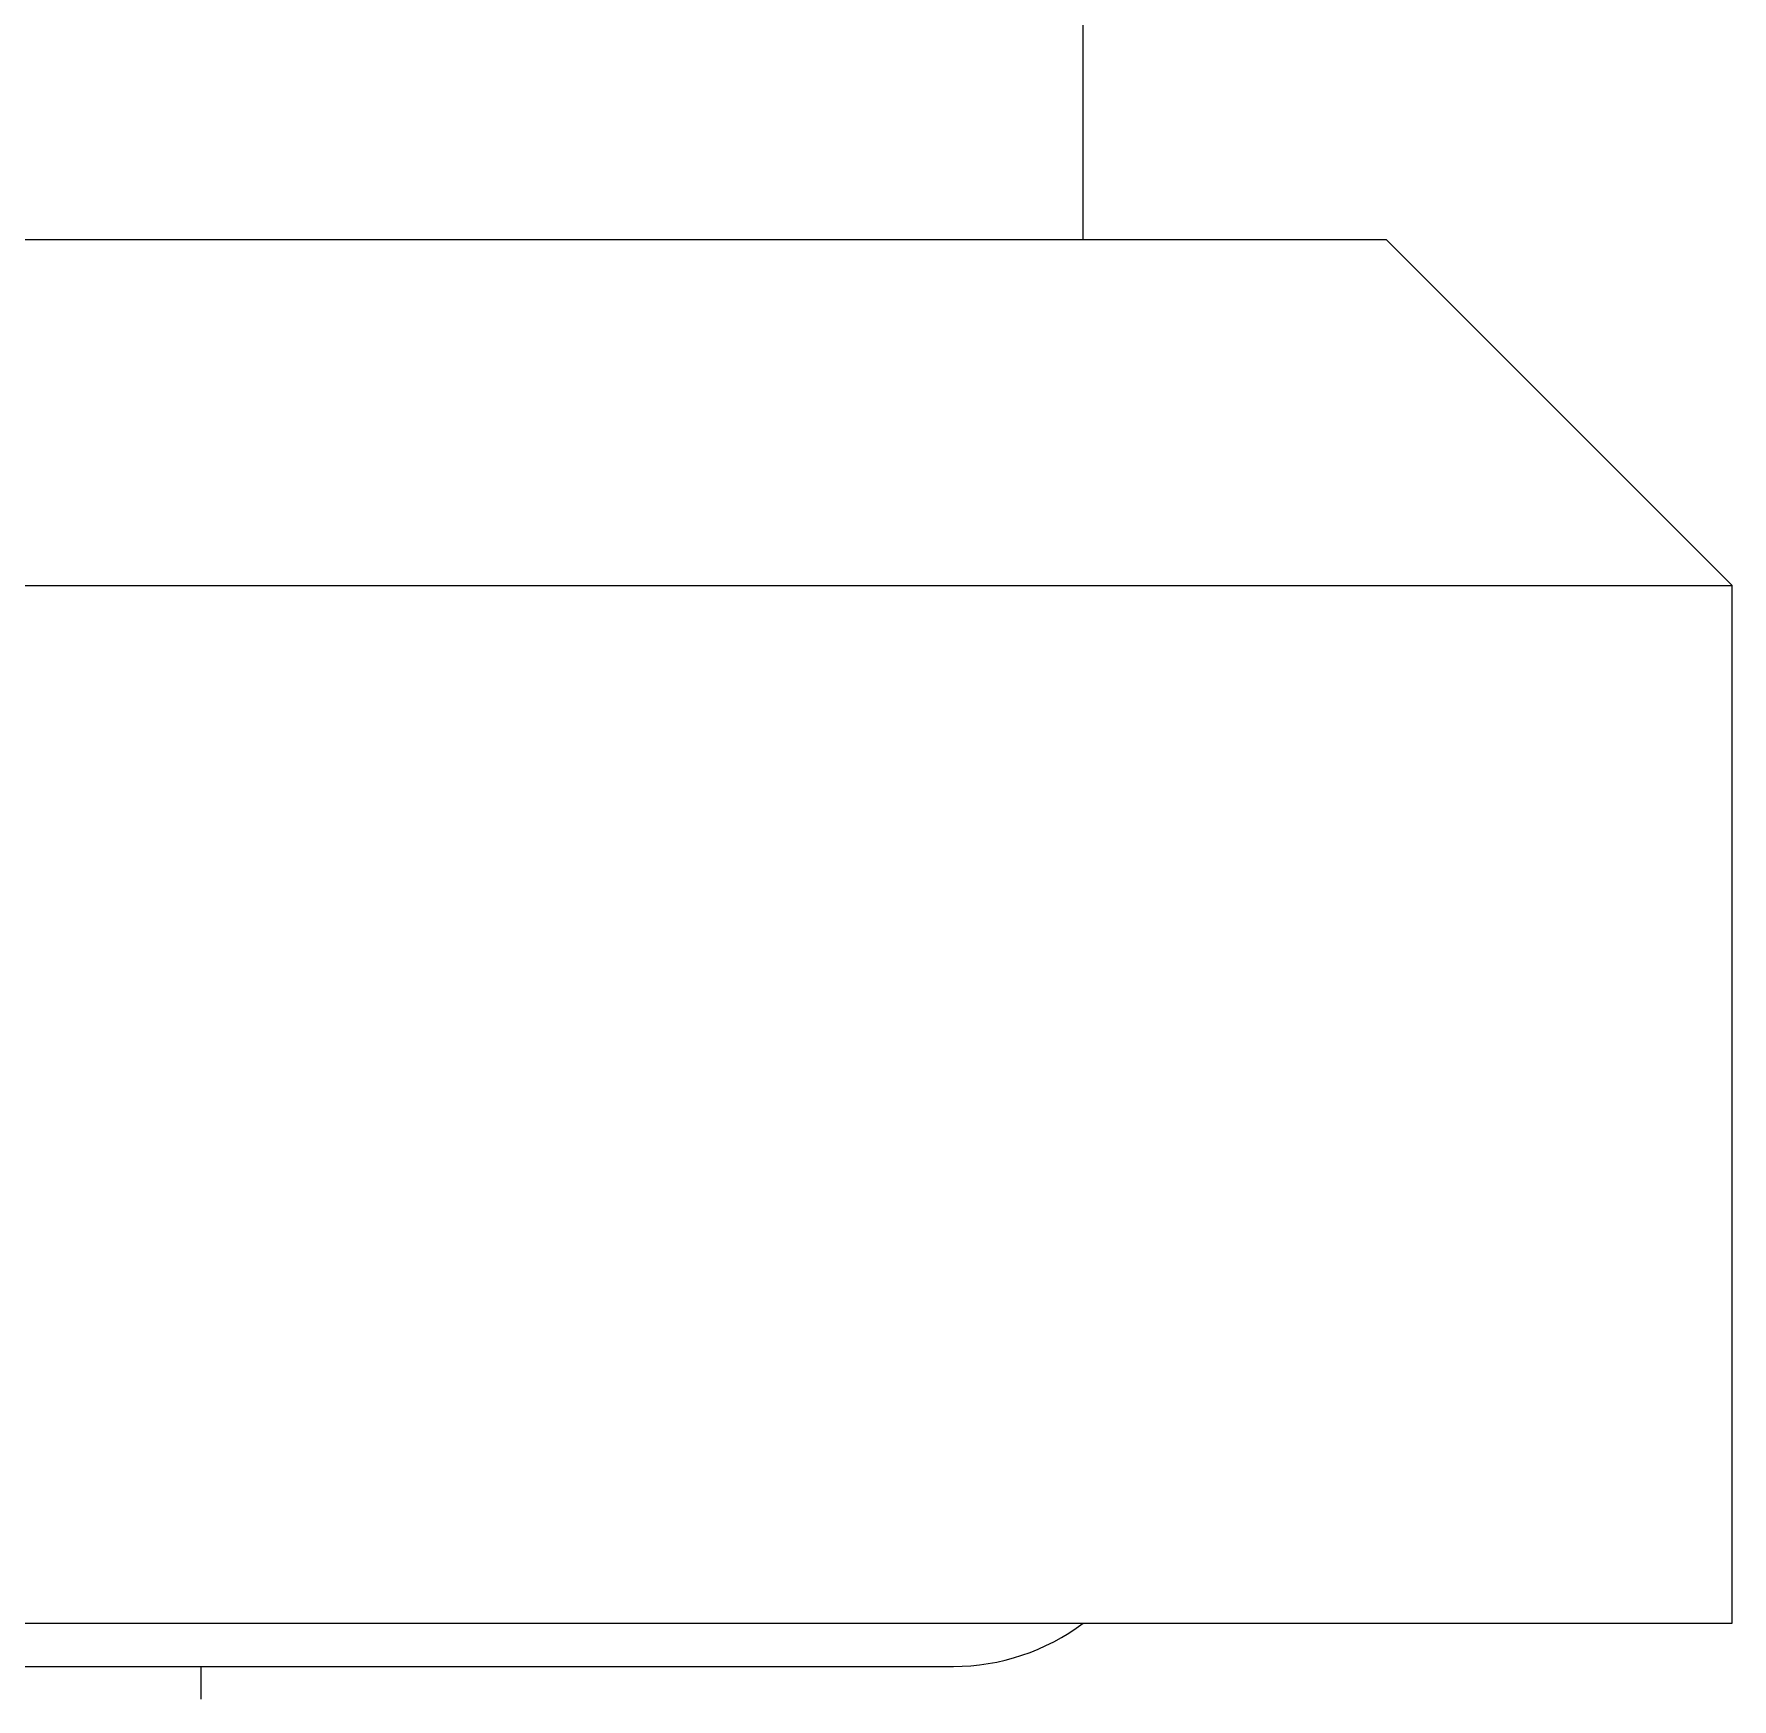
# Model space of a CAD drawing. Header units: millimetres. Extents: x 12315 to 13156, y 4989 to 5584.
# Drawn here: x 12888.01 to 12897.83, y 5239.28 to 5248.91 of the extents above; entities that cross this region are included whole.
import ezdxf

# ---------------------------------------------------------------- set-up
doc = ezdxf.new("R2010")
doc.units = ezdxf.units.MM

msp = doc.modelspace()

# ---------------------------------------------------------------- linework, layer by layer
for p, q in [((12894.0783, 5247.7173), (12894.0783, 5377.9583)), ((12850.3283, 5247.7173), (12895.8283, 5247.7173)), ((12897.8283, 5245.7173), (12895.8283, 5247.7173)), ((12848.3283, 5245.7173), (12897.8283, 5245.7173)), ((12897.8283, 5239.7173), (12897.8283, 5245.7173)), ((12848.3283, 5239.7173), (12897.8283, 5239.7173))]:
    msp.add_line(p, q)
at = {"linetype": 'Continuous', "lineweight": 18}
for p, q in [((12873.0783, 5239.4673), (12893.3283, 5239.4673)), ((12888.9783, 5239.4673), (12888.9783, 5239.2787))]:
    msp.add_line(p, q, dxfattribs=at)
msp.add_arc((12893.3283, 5240.7173), 1.25, 270, 306.87048, dxfattribs=at)

doc.saveas('drawing.dxf')
